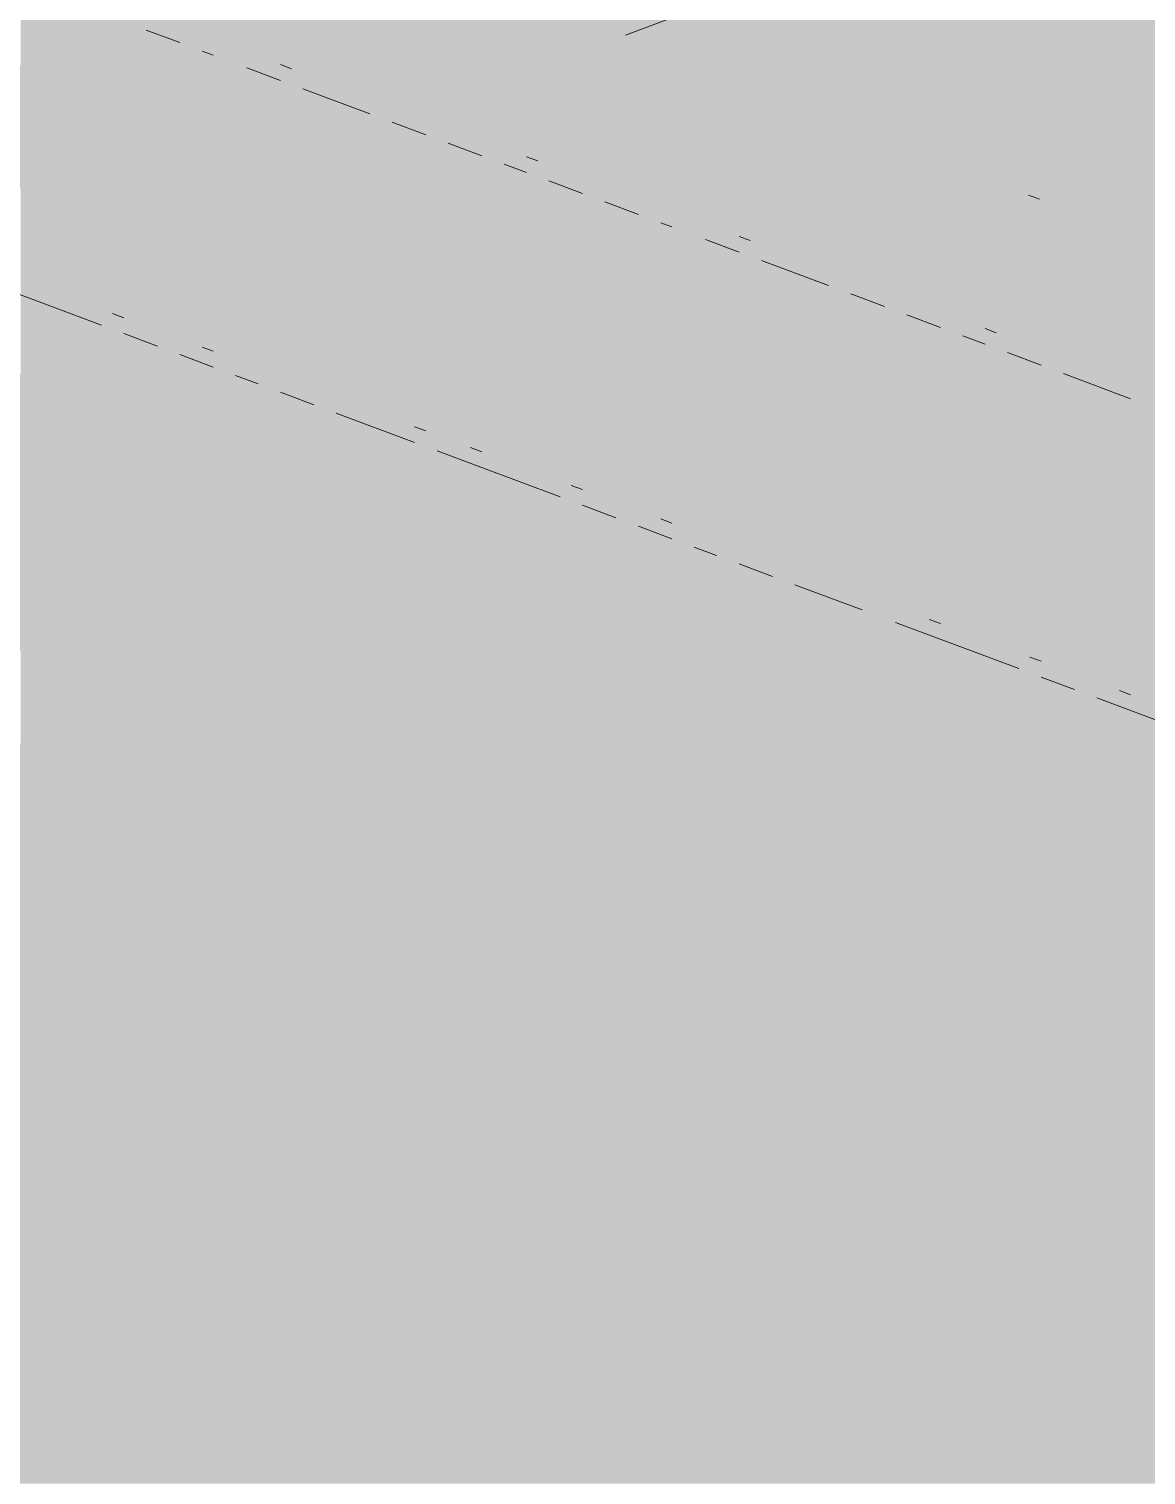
# Paper-space layout '03 3D Building and Roof' of a CAD drawing. Header units: millimetres. Extents: x 5 to 415, y 5 to 292.
# Drawn here: x 46.36 to 52.57, y 63.88 to 71.92 of the extents above; entities that cross this region are included whole.
import ezdxf

# ---------------------------------------------------------------- set-up
doc = ezdxf.new("R2010")
doc.units = ezdxf.units.MM
doc.layers.add('EXISTING', color=7, linetype='Continuous')
doc.layers.add('IMAGES', color=7, linetype='Continuous')

# ---------------------------------------------------------------- blocks, each defined once
blk = doc.blocks.new('SHEET_03')
at = {"layer": 'EXISTING', "color": 250, "lineweight": 9}
for p, q in [((49.675, 71.8823), (55.9061, 74.2165)), ((47.1972, 71.8403), (47.0107, 71.9102)), ((47.3837, 71.7704), (47.3216, 71.7937)), ((47.7568, 71.6307), (47.5703, 71.7006)), ((47.7568, 71.7181), (47.819, 71.6948)), ((48.2542, 71.4444), (47.8812, 71.5841)), ((48.5651, 71.3279), (48.3786, 71.3978)), ((48.876, 71.2114), (48.6895, 71.2813)), ((49.1247, 71.1183), (49.0004, 71.1648)), ((49.1247, 71.2057), (49.1869, 71.1824)), ((49.4356, 71.0018), (49.2491, 71.0717)), ((49.7465, 70.8853), (49.56, 70.9552)), ((51.9767, 70.9697), (51.9145, 70.993)), ((49.933, 70.8155), (49.8709, 70.8388)), ((50.3061, 70.7631), (50.3683, 70.7398)), ((50.3061, 70.6757), (50.1196, 70.7456)), ((50.8035, 70.4894), (50.4305, 70.6291)), ((46.762, 70.2698), (46.078, 70.526)), ((51.1144, 70.3729), (50.9279, 70.4428)), ((46.8242, 70.3339), (46.8863, 70.3106)), ((51.4253, 70.2565), (51.2388, 70.3263)), ((47.0729, 70.1534), (46.8863, 70.2232)), ((51.674, 70.1633), (51.5497, 70.2099)), ((51.674, 70.2507), (51.7362, 70.2274)), ((47.3216, 70.1476), (47.3837, 70.1243)), ((51.9849, 70.0468), (51.7984, 70.1167)), ((47.3837, 70.0369), (47.1972, 70.1068)), ((47.6325, 69.9437), (47.5081, 69.9903)), ((52.4823, 69.8605), (52.1093, 70.0002)), ((47.9433, 69.8273), (47.7568, 69.8971)), ((48.5029, 69.6176), (48.0677, 69.7807)), ((48.5029, 69.705), (48.5651, 69.6817)), ((49.3113, 69.3148), (48.6273, 69.571)), ((48.8138, 69.5886), (48.876, 69.5653)), ((49.3734, 69.3789), (49.4356, 69.3557)), ((49.6221, 69.1984), (49.4356, 69.2683)), ((49.933, 69.0819), (49.7465, 69.1518)), ((49.8709, 69.1926), (49.933, 69.1693)), ((50.1817, 68.9887), (50.0574, 69.0353)), ((50.4926, 68.8723), (50.3061, 68.9422)), ((50.9901, 68.6859), (50.617, 68.8257)), ((51.8605, 68.3599), (51.1766, 68.6161)), ((51.3631, 68.6336), (51.4253, 68.6103)), ((51.9227, 68.424), (51.9849, 68.4007)), ((52.1714, 68.2434), (51.9849, 68.3133)), ((52.731, 68.0338), (52.2958, 68.1968)), ((52.4201, 68.2376), (52.4823, 68.2143))]:
    blk.add_line(p, q, dxfattribs=at)
at = {"layer": 'IMAGES', "color": 7}
for points in [[(46.3139, 71.8857), (46.4852, 71.8857), (46.3139, 72.0571), (46.4852, 72.0571)], [(46.4852, 71.8857), (46.6566, 71.8857), (46.4852, 72.0571), (46.6566, 72.0571)], [(46.6566, 71.8857), (46.8279, 71.8857), (46.6566, 72.0571), (46.8279, 72.0571)], [(46.8279, 71.8857), (46.9993, 71.8857), (46.8279, 72.0571), (46.9993, 72.0571)], [(46.9993, 71.8857), (47.342, 71.8857), (46.9993, 72.0571), (47.342, 72.0571)], [(47.342, 71.8857), (47.5134, 71.8857), (47.342, 72.0571), (47.5134, 72.0571)], [(47.5134, 71.8857), (47.6848, 71.8857), (47.5134, 72.0571), (47.6848, 72.0571)], [(47.6848, 71.8857), (47.8561, 71.8857), (47.6848, 72.0571), (47.8561, 72.0571)], [(47.8561, 71.8857), (48.5416, 71.8857), (47.8561, 72.0571), (48.5416, 72.0571)], [(48.5416, 71.8857), (48.7129, 71.8857), (48.5416, 72.0571), (48.7129, 72.0571)], [(48.7129, 71.8857), (49.3984, 71.8857), (48.7129, 72.0571), (49.3984, 72.0571)], [(49.3984, 71.8857), (49.7411, 71.8857), (49.3984, 72.0571), (49.7411, 72.0571)], [(49.7411, 71.8857), (49.9125, 71.8857), (49.7411, 72.0571), (49.9125, 72.0571)], [(49.9125, 71.8857), (50.2552, 71.8857), (49.9125, 72.0571), (50.2552, 72.0571)], [(50.2552, 71.8857), (50.5979, 71.8857), (50.2552, 72.0571), (50.5979, 72.0571)], [(50.5979, 71.8857), (50.7693, 71.8857), (50.5979, 72.0571), (50.7693, 72.0571)], [(50.7693, 71.8857), (50.9407, 71.8857), (50.7693, 72.0571), (50.9407, 72.0571)], [(50.9407, 71.8857), (55.7388, 71.8857), (50.9407, 72.0571), (55.7388, 72.0571)], [(46.3139, 71.7143), (46.4852, 71.7143), (46.3139, 71.8857), (46.4852, 71.8857)], [(46.4852, 71.7143), (46.6566, 71.7143), (46.4852, 71.8857), (46.6566, 71.8857)], [(46.6566, 71.7143), (46.8279, 71.7143), (46.6566, 71.8857), (46.8279, 71.8857)], [(46.8279, 71.7143), (46.9993, 71.7143), (46.8279, 71.8857), (46.9993, 71.8857)], [(46.9993, 71.7143), (47.1707, 71.7143), (46.9993, 71.8857), (47.1707, 71.8857)], [(47.1707, 71.7143), (47.342, 71.7143), (47.1707, 71.8857), (47.342, 71.8857)], [(47.342, 71.7143), (47.5134, 71.7143), (47.342, 71.8857), (47.5134, 71.8857)], [(47.5134, 71.7143), (47.6848, 71.7143), (47.5134, 71.8857), (47.6848, 71.8857)], [(47.6848, 71.7143), (47.8561, 71.7143), (47.6848, 71.8857), (47.8561, 71.8857)], [(47.8561, 71.7143), (48.0275, 71.7143), (47.8561, 71.8857), (48.0275, 71.8857)], [(48.0275, 71.7143), (49.3984, 71.7143), (48.0275, 71.8857), (49.3984, 71.8857)], [(49.3984, 71.7143), (49.5698, 71.7143), (49.3984, 71.8857), (49.5698, 71.8857)], [(49.5698, 71.7143), (49.7411, 71.7143), (49.5698, 71.8857), (49.7411, 71.8857)], [(49.7411, 71.7143), (49.9125, 71.7143), (49.7411, 71.8857), (49.9125, 71.8857)], [(49.9125, 71.7143), (50.0838, 71.7143), (49.9125, 71.8857), (50.0838, 71.8857)], [(50.0838, 71.7143), (50.2552, 71.7143), (50.0838, 71.8857), (50.2552, 71.8857)], [(50.2552, 71.7143), (50.4266, 71.7143), (50.2552, 71.8857), (50.4266, 71.8857)], [(50.4266, 71.7143), (50.5979, 71.7143), (50.4266, 71.8857), (50.5979, 71.8857)], [(50.5979, 71.7143), (55.2247, 71.7143), (50.5979, 71.8857), (55.2247, 71.8857)], [(44.6002, 71.5429), (46.6566, 71.5429), (44.6002, 71.7143), (46.6566, 71.7143)], [(46.6566, 71.5429), (46.9993, 71.5429), (46.6566, 71.7143), (46.9993, 71.7143)], [(46.9993, 71.5429), (47.1707, 71.5429), (46.9993, 71.7143), (47.1707, 71.7143)], [(47.1707, 71.5429), (47.342, 71.5429), (47.1707, 71.7143), (47.342, 71.7143)], [(47.342, 71.5429), (47.5134, 71.5429), (47.342, 71.7143), (47.5134, 71.7143)], [(47.5134, 71.5429), (47.6848, 71.5429), (47.5134, 71.7143), (47.6848, 71.7143)], [(47.6848, 71.5429), (47.8561, 71.5429), (47.6848, 71.7143), (47.8561, 71.7143)], [(47.8561, 71.5429), (48.0275, 71.5429), (47.8561, 71.7143), (48.0275, 71.7143)], [(48.0275, 71.5429), (48.1988, 71.5429), (48.0275, 71.7143), (48.1988, 71.7143)], [(48.1988, 71.5429), (48.5416, 71.5429), (48.1988, 71.7143), (48.5416, 71.7143)], [(48.5416, 71.5429), (49.3984, 71.5429), (48.5416, 71.7143), (49.3984, 71.7143)], [(49.3984, 71.5429), (49.7411, 71.5429), (49.3984, 71.7143), (49.7411, 71.7143)], [(49.7411, 71.5429), (49.9125, 71.5429), (49.7411, 71.7143), (49.9125, 71.7143)], [(49.9125, 71.5429), (50.0838, 71.5429), (49.9125, 71.7143), (50.0838, 71.7143)], [(50.0838, 71.5429), (50.2552, 71.5429), (50.0838, 71.7143), (50.2552, 71.7143)], [(50.2552, 71.5429), (50.4266, 71.5429), (50.2552, 71.7143), (50.4266, 71.7143)], [(50.4266, 71.5429), (50.5979, 71.5429), (50.4266, 71.7143), (50.5979, 71.7143)], [(50.5979, 71.5429), (50.9407, 71.5429), (50.5979, 71.7143), (50.9407, 71.7143)], [(50.9407, 71.5429), (54.882, 71.5429), (50.9407, 71.7143), (54.882, 71.7143)], [(45.7998, 71.3714), (47.1707, 71.3714), (45.7998, 71.5429), (47.1707, 71.5429)], [(47.1707, 71.3714), (47.342, 71.3714), (47.1707, 71.5429), (47.342, 71.5429)], [(47.342, 71.3714), (47.5134, 71.3714), (47.342, 71.5429), (47.5134, 71.5429)], [(47.5134, 71.3714), (47.6848, 71.3714), (47.5134, 71.5429), (47.6848, 71.5429)], [(47.6848, 71.3714), (47.8561, 71.3714), (47.6848, 71.5429), (47.8561, 71.5429)], [(47.8561, 71.3714), (48.5416, 71.3714), (47.8561, 71.5429), (48.5416, 71.5429)], [(48.5416, 71.3714), (48.7129, 71.3714), (48.5416, 71.5429), (48.7129, 71.5429)], [(48.7129, 71.3714), (48.8843, 71.3714), (48.7129, 71.5429), (48.8843, 71.5429)], [(48.8843, 71.3714), (49.3984, 71.3714), (48.8843, 71.5429), (49.3984, 71.5429)], [(49.3984, 71.3714), (49.9125, 71.3714), (49.3984, 71.5429), (49.9125, 71.5429)], [(49.9125, 71.3714), (50.0838, 71.3714), (49.9125, 71.5429), (50.0838, 71.5429)], [(50.0838, 71.3714), (50.2552, 71.3714), (50.0838, 71.5429), (50.2552, 71.5429)], [(50.2552, 71.3714), (50.4266, 71.3714), (50.2552, 71.5429), (50.4266, 71.5429)], [(50.4266, 71.3714), (50.5979, 71.3714), (50.4266, 71.5429), (50.5979, 71.5429)], [(50.5979, 71.3714), (50.7693, 71.3714), (50.5979, 71.5429), (50.7693, 71.5429)], [(50.7693, 71.3714), (50.9407, 71.3714), (50.7693, 71.5429), (50.9407, 71.5429)], [(50.9407, 71.3714), (51.2834, 71.3714), (50.9407, 71.5429), (51.2834, 71.5429)], [(51.2834, 71.3714), (51.4547, 71.3714), (51.2834, 71.5429), (51.4547, 71.5429)], [(51.4547, 71.3714), (54.3679, 71.3714), (51.4547, 71.5429), (54.3679, 71.5429)], [(45.9711, 71.2), (47.8561, 71.2), (45.9711, 71.3714), (47.8561, 71.3714)], [(47.8561, 71.2), (48.0275, 71.2), (47.8561, 71.3714), (48.0275, 71.3714)], [(48.0275, 71.2), (48.1988, 71.2), (48.0275, 71.3714), (48.1988, 71.3714)], [(48.1988, 71.2), (48.3702, 71.2), (48.1988, 71.3714), (48.3702, 71.3714)], [(48.3702, 71.2), (48.5416, 71.2), (48.3702, 71.3714), (48.5416, 71.3714)], [(48.5416, 71.2), (48.7129, 71.2), (48.5416, 71.3714), (48.7129, 71.3714)], [(48.7129, 71.2), (48.8843, 71.2), (48.7129, 71.3714), (48.8843, 71.3714)], [(48.8843, 71.2), (49.0557, 71.2), (48.8843, 71.3714), (49.0557, 71.3714)], [(49.0557, 71.2), (49.227, 71.2), (49.0557, 71.3714), (49.227, 71.3714)], [(49.227, 71.2), (49.3984, 71.2), (49.227, 71.3714), (49.3984, 71.3714)], [(49.3984, 71.2), (49.5698, 71.2), (49.3984, 71.3714), (49.5698, 71.3714)], [(49.5698, 71.2), (50.4266, 71.2), (49.5698, 71.3714), (50.4266, 71.3714)], [(50.4266, 71.2), (50.5979, 71.2), (50.4266, 71.3714), (50.5979, 71.3714)], [(50.5979, 71.2), (50.7693, 71.2), (50.5979, 71.3714), (50.7693, 71.3714)], [(50.7693, 71.2), (50.9407, 71.2), (50.7693, 71.3714), (50.9407, 71.3714)], [(50.9407, 71.2), (51.112, 71.2), (50.9407, 71.3714), (51.112, 71.3714)], [(51.112, 71.2), (51.4547, 71.2), (51.112, 71.3714), (51.4547, 71.3714)], [(51.4547, 71.2), (51.7975, 71.2), (51.4547, 71.3714), (51.7975, 71.3714)], [(51.7975, 71.2), (54.0252, 71.2), (51.7975, 71.3714), (54.0252, 71.3714)], [(45.9711, 71.0286), (48.0275, 71.0286), (45.9711, 71.2), (48.0275, 71.2)], [(48.0275, 71.0286), (48.1988, 71.0286), (48.0275, 71.2), (48.1988, 71.2)], [(48.1988, 71.0286), (48.5416, 71.0286), (48.1988, 71.2), (48.5416, 71.2)], [(48.5416, 71.0286), (48.7129, 71.0286), (48.5416, 71.2), (48.7129, 71.2)], [(48.7129, 71.0286), (48.8843, 71.0286), (48.7129, 71.2), (48.8843, 71.2)], [(48.8843, 71.0286), (49.0557, 71.0286), (48.8843, 71.2), (49.0557, 71.2)], [(49.0557, 71.0286), (49.227, 71.0286), (49.0557, 71.2), (49.227, 71.2)], [(49.227, 71.0286), (49.3984, 71.0286), (49.227, 71.2), (49.3984, 71.2)], [(49.3984, 71.0286), (49.5698, 71.0286), (49.3984, 71.2), (49.5698, 71.2)], [(49.5698, 71.0286), (49.7411, 71.0286), (49.5698, 71.2), (49.7411, 71.2)], [(49.7411, 71.0286), (50.9407, 71.0286), (49.7411, 71.2), (50.9407, 71.2)], [(50.9407, 71.0286), (51.112, 71.0286), (50.9407, 71.2), (51.112, 71.2)], [(51.112, 71.0286), (51.2834, 71.0286), (51.112, 71.2), (51.2834, 71.2)], [(51.2834, 71.0286), (51.4547, 71.0286), (51.2834, 71.2), (51.4547, 71.2)], [(51.4547, 71.0286), (51.6261, 71.0286), (51.4547, 71.2), (51.6261, 71.2)], [(51.6261, 71.0286), (51.7975, 71.0286), (51.6261, 71.2), (51.7975, 71.2)], [(51.7975, 71.0286), (51.9688, 71.0286), (51.7975, 71.2), (51.9688, 71.2)], [(51.9688, 71.0286), (52.3116, 71.0286), (51.9688, 71.2), (52.3116, 71.2)], [(52.3116, 71.0286), (53.5111, 71.0286), (52.3116, 71.2), (53.5111, 71.2)], [(46.3139, 70.8571), (46.4852, 70.8571), (46.3139, 71.0286), (46.4852, 71.0286)], [(46.4852, 70.8571), (48.5416, 70.8571), (46.4852, 71.0286), (48.5416, 71.0286)], [(48.5416, 70.8571), (48.7129, 70.8571), (48.5416, 71.0286), (48.7129, 71.0286)], [(48.7129, 70.8571), (48.8843, 70.8571), (48.7129, 71.0286), (48.8843, 71.0286)], [(48.8843, 70.8571), (49.0557, 70.8571), (48.8843, 71.0286), (49.0557, 71.0286)], [(49.0557, 70.8571), (49.227, 70.8571), (49.0557, 71.0286), (49.227, 71.0286)], [(49.227, 70.8571), (49.3984, 70.8571), (49.227, 71.0286), (49.3984, 71.0286)], [(49.3984, 70.8571), (49.5698, 70.8571), (49.3984, 71.0286), (49.5698, 71.0286)], [(49.5698, 70.8571), (49.9125, 70.8571), (49.5698, 71.0286), (49.9125, 71.0286)], [(49.9125, 70.8571), (50.0838, 70.8571), (49.9125, 71.0286), (50.0838, 71.0286)], [(50.0838, 70.8571), (50.2552, 70.8571), (50.0838, 71.0286), (50.2552, 71.0286)], [(50.2552, 70.8571), (50.4266, 70.8571), (50.2552, 71.0286), (50.4266, 71.0286)], [(50.4266, 70.8571), (50.5979, 70.8571), (50.4266, 71.0286), (50.5979, 71.0286)], [(50.5979, 70.8571), (51.4547, 70.8571), (50.5979, 71.0286), (51.4547, 71.0286)], [(51.4547, 70.8571), (51.6261, 70.8571), (51.4547, 71.0286), (51.6261, 71.0286)], [(51.6261, 70.8571), (51.7975, 70.8571), (51.6261, 71.0286), (51.7975, 71.0286)], [(51.7975, 70.8571), (51.9688, 70.8571), (51.7975, 71.0286), (51.9688, 71.0286)], [(51.9688, 70.8571), (52.1402, 70.8571), (51.9688, 71.0286), (52.1402, 71.0286)], [(52.1402, 70.8571), (52.3116, 70.8571), (52.1402, 71.0286), (52.3116, 71.0286)], [(52.3116, 70.8571), (52.6543, 70.8571), (52.3116, 71.0286), (52.6543, 71.0286)], [(46.3139, 70.6857), (46.6566, 70.6857), (46.3139, 70.8571), (46.6566, 70.8571)], [(46.6566, 70.6857), (46.8279, 70.6857), (46.6566, 70.8571), (46.8279, 70.8571)], [(46.8279, 70.6857), (46.9993, 70.6857), (46.8279, 70.8571), (46.9993, 70.8571)], [(46.9993, 70.6857), (48.8843, 70.6857), (46.9993, 70.8571), (48.8843, 70.8571)], [(48.8843, 70.6857), (49.227, 70.6857), (48.8843, 70.8571), (49.227, 70.8571)], [(49.227, 70.6857), (49.3984, 70.6857), (49.227, 70.8571), (49.3984, 70.8571)], [(49.3984, 70.6857), (49.5698, 70.6857), (49.3984, 70.8571), (49.5698, 70.8571)], [(49.5698, 70.6857), (49.7411, 70.6857), (49.5698, 70.8571), (49.7411, 70.8571)], [(49.7411, 70.6857), (50.4266, 70.6857), (49.7411, 70.8571), (50.4266, 70.8571)], [(50.4266, 70.6857), (50.5979, 70.6857), (50.4266, 70.8571), (50.5979, 70.8571)], [(50.5979, 70.6857), (50.9407, 70.6857), (50.5979, 70.8571), (50.9407, 70.8571)], [(50.9407, 70.6857), (51.7975, 70.6857), (50.9407, 70.8571), (51.7975, 70.8571)], [(51.7975, 70.6857), (51.9688, 70.6857), (51.7975, 70.8571), (51.9688, 70.8571)], [(51.9688, 70.6857), (52.1402, 70.6857), (51.9688, 70.8571), (52.1402, 70.8571)], [(52.1402, 70.6857), (52.3116, 70.6857), (52.1402, 70.8571), (52.3116, 70.8571)], [(52.3116, 70.6857), (52.4829, 70.6857), (52.3116, 70.8571), (52.4829, 70.8571)], [(52.4829, 70.6857), (52.6543, 70.6857), (52.4829, 70.8571), (52.6543, 70.8571)], [(46.3139, 70.5143), (46.4852, 70.5143), (46.3139, 70.6857), (46.4852, 70.6857)], [(46.4852, 70.5143), (46.6566, 70.5143), (46.4852, 70.6857), (46.6566, 70.6857)], [(46.6566, 70.5143), (47.342, 70.5143), (46.6566, 70.6857), (47.342, 70.6857)], [(47.342, 70.5143), (49.3984, 70.5143), (47.342, 70.6857), (49.3984, 70.6857)], [(49.3984, 70.5143), (49.5698, 70.5143), (49.3984, 70.6857), (49.5698, 70.6857)], [(49.5698, 70.5143), (49.7411, 70.5143), (49.5698, 70.6857), (49.7411, 70.6857)], [(49.7411, 70.5143), (49.9125, 70.5143), (49.7411, 70.6857), (49.9125, 70.6857)], [(49.9125, 70.5143), (50.0838, 70.5143), (49.9125, 70.6857), (50.0838, 70.6857)], [(50.0838, 70.5143), (50.2552, 70.5143), (50.0838, 70.6857), (50.2552, 70.6857)], [(50.2552, 70.5143), (50.4266, 70.5143), (50.2552, 70.6857), (50.4266, 70.6857)], [(50.4266, 70.5143), (50.5979, 70.5143), (50.4266, 70.6857), (50.5979, 70.6857)], [(50.5979, 70.5143), (50.9407, 70.5143), (50.5979, 70.6857), (50.9407, 70.6857)], [(50.9407, 70.5143), (51.112, 70.5143), (50.9407, 70.6857), (51.112, 70.6857)], [(51.112, 70.5143), (51.2834, 70.5143), (51.112, 70.6857), (51.2834, 70.6857)], [(51.2834, 70.5143), (51.4547, 70.5143), (51.2834, 70.6857), (51.4547, 70.6857)], [(51.4547, 70.5143), (52.3116, 70.5143), (51.4547, 70.6857), (52.3116, 70.6857)], [(52.3116, 70.5143), (52.4829, 70.5143), (52.3116, 70.6857), (52.4829, 70.6857)], [(52.4829, 70.5143), (52.6543, 70.5143), (52.4829, 70.6857), (52.6543, 70.6857)], [(46.3139, 70.3429), (46.4852, 70.3429), (46.3139, 70.5143), (46.4852, 70.5143)], [(46.4852, 70.3429), (46.6566, 70.3429), (46.4852, 70.5143), (46.6566, 70.5143)], [(46.6566, 70.3429), (46.9993, 70.3429), (46.6566, 70.5143), (46.9993, 70.5143)], [(46.9993, 70.3429), (47.1707, 70.3429), (46.9993, 70.5143), (47.1707, 70.5143)], [(47.1707, 70.1714), (47.342, 70.1714), (47.1707, 70.5143), (47.342, 70.5143)], [(47.342, 70.3429), (47.6848, 70.3429), (47.342, 70.5143), (47.6848, 70.5143)], [(47.6848, 70.3429), (48.0275, 70.3429), (47.6848, 70.5143), (48.0275, 70.5143)], [(48.0275, 70.3429), (48.3702, 70.3429), (48.0275, 70.5143), (48.3702, 70.5143)], [(48.3702, 70.3429), (50.0838, 70.3429), (48.3702, 70.5143), (50.0838, 70.5143)], [(50.0838, 70.3429), (50.4266, 70.3429), (50.0838, 70.5143), (50.4266, 70.5143)], [(50.4266, 70.3429), (50.5979, 70.3429), (50.4266, 70.5143), (50.5979, 70.5143)], [(50.5979, 70.3429), (50.7693, 70.3429), (50.5979, 70.5143), (50.7693, 70.5143)], [(50.7693, 70.3429), (50.9407, 70.3429), (50.7693, 70.5143), (50.9407, 70.5143)], [(50.9407, 70.3429), (51.112, 70.3429), (50.9407, 70.5143), (51.112, 70.5143)], [(51.112, 70.3429), (51.2834, 70.3429), (51.112, 70.5143), (51.2834, 70.5143)], [(51.2834, 70.3429), (51.4547, 70.3429), (51.2834, 70.5143), (51.4547, 70.5143)], [(51.4547, 70.3429), (51.7975, 70.3429), (51.4547, 70.5143), (51.7975, 70.5143)], [(51.7975, 70.3429), (51.9688, 70.3429), (51.7975, 70.5143), (51.9688, 70.5143)], [(51.9688, 70.3429), (52.6543, 70.3429), (51.9688, 70.5143), (52.6543, 70.5143)], [(46.3139, 70), (46.4852, 70), (46.3139, 70.3429), (46.4852, 70.3429)], [(46.4852, 70.1714), (46.6566, 70.1714), (46.4852, 70.3429), (46.6566, 70.3429)], [(46.6566, 70.1714), (46.9993, 70.1714), (46.6566, 70.3429), (46.9993, 70.3429)], [(46.9993, 70.1714), (47.1707, 70.1714), (46.9993, 70.3429), (47.1707, 70.3429)], [(47.342, 70.1714), (47.5134, 70.1714), (47.342, 70.3429), (47.5134, 70.3429)], [(47.5134, 70.1714), (47.6848, 70.1714), (47.5134, 70.3429), (47.6848, 70.3429)], [(47.6848, 70), (47.8561, 70), (47.6848, 70.3429), (47.8561, 70.3429)], [(47.8561, 70.1714), (48.0275, 70.1714), (47.8561, 70.3429), (48.0275, 70.3429)], [(48.0275, 70.1714), (48.1988, 70.1714), (48.0275, 70.3429), (48.1988, 70.3429)], [(48.1988, 70.1714), (48.3702, 70.1714), (48.1988, 70.3429), (48.3702, 70.3429)], [(48.3702, 70.1714), (48.5416, 70.1714), (48.3702, 70.3429), (48.5416, 70.3429)], [(48.5416, 70.1714), (50.4266, 70.1714), (48.5416, 70.3429), (50.4266, 70.3429)], [(50.4266, 70.1714), (50.7693, 70.1714), (50.4266, 70.3429), (50.7693, 70.3429)], [(50.7693, 70.1714), (50.9407, 70.1714), (50.7693, 70.3429), (50.9407, 70.3429)], [(50.9407, 70.1714), (51.112, 70.1714), (50.9407, 70.3429), (51.112, 70.3429)], [(51.112, 70.1714), (51.2834, 70.1714), (51.112, 70.3429), (51.2834, 70.3429)], [(51.2834, 70.1714), (51.4547, 70.1714), (51.2834, 70.3429), (51.4547, 70.3429)], [(51.4547, 70.1714), (51.7975, 70.1714), (51.4547, 70.3429), (51.7975, 70.3429)], [(51.7975, 70.1714), (51.9688, 70.1714), (51.7975, 70.3429), (51.9688, 70.3429)], [(51.9688, 70.1714), (52.1402, 70.1714), (51.9688, 70.3429), (52.1402, 70.3429)], [(52.1402, 70.1714), (52.4829, 70.1714), (52.1402, 70.3429), (52.4829, 70.3429)], [(52.4829, 70.1714), (53.3397, 70.1714), (52.4829, 70.3429), (53.3397, 70.3429)], [(46.4852, 70), (46.6566, 70), (46.4852, 70.1714), (46.6566, 70.1714)], [(46.6566, 70), (46.8279, 70), (46.6566, 70.1714), (46.8279, 70.1714)], [(46.8279, 70), (47.1707, 70), (46.8279, 70.1714), (47.1707, 70.1714)], [(47.1707, 70), (47.5134, 70), (47.1707, 70.1714), (47.5134, 70.1714)], [(47.5134, 70), (47.6848, 70), (47.5134, 70.1714), (47.6848, 70.1714)], [(47.8561, 70), (48.0275, 70), (47.8561, 70.1714), (48.0275, 70.1714)], [(48.0275, 70), (48.3702, 70), (48.0275, 70.1714), (48.3702, 70.1714)], [(48.3702, 70), (48.7129, 70), (48.3702, 70.1714), (48.7129, 70.1714)], [(48.7129, 70), (48.8843, 70), (48.7129, 70.1714), (48.8843, 70.1714)], [(48.8843, 70), (50.9407, 70), (48.8843, 70.1714), (50.9407, 70.1714)], [(50.9407, 70), (51.112, 70), (50.9407, 70.1714), (51.112, 70.1714)], [(51.112, 70), (51.2834, 70), (51.112, 70.1714), (51.2834, 70.1714)], [(51.2834, 70), (51.4547, 70), (51.2834, 70.1714), (51.4547, 70.1714)], [(51.4547, 70), (51.7975, 70), (51.4547, 70.1714), (51.7975, 70.1714)], [(51.7975, 70), (52.1402, 70), (51.7975, 70.1714), (52.1402, 70.1714)], [(52.1402, 70), (52.3116, 70), (52.1402, 70.1714), (52.3116, 70.1714)], [(52.3116, 70), (52.4829, 70), (52.3116, 70.1714), (52.4829, 70.1714)], [(52.4829, 70), (52.6543, 70), (52.4829, 70.1714), (52.6543, 70.1714)], [(37.7457, 69.8286), (46.8279, 69.8286), (37.7457, 70), (46.8279, 70)], [(46.8279, 69.8286), (46.9993, 69.8286), (46.8279, 70), (46.9993, 70)], [(46.9993, 69.8286), (47.1707, 69.8286), (46.9993, 70), (47.1707, 70)], [(47.1707, 69.8286), (47.342, 69.8286), (47.1707, 70), (47.342, 70)], [(47.342, 69.8286), (47.6848, 69.8286), (47.342, 70), (47.6848, 70)], [(47.6848, 69.8286), (47.8561, 69.8286), (47.6848, 70), (47.8561, 70)], [(47.8561, 69.8286), (48.0275, 69.8286), (47.8561, 70), (48.0275, 70)], [(48.0275, 69.8286), (48.1988, 69.8286), (48.0275, 70), (48.1988, 70)], [(48.1988, 69.8286), (48.3702, 69.8286), (48.1988, 70), (48.3702, 70)], [(48.3702, 69.8286), (48.5416, 69.8286), (48.3702, 70), (48.5416, 70)], [(48.5416, 69.8286), (48.8843, 69.8286), (48.5416, 70), (48.8843, 70)], [(48.8843, 69.8286), (49.0557, 69.8286), (48.8843, 70), (49.0557, 70)], [(49.0557, 69.8286), (49.227, 69.8286), (49.0557, 70), (49.227, 70)], [(49.227, 69.8286), (51.112, 69.8286), (49.227, 70), (51.112, 70)], [(51.112, 69.8286), (51.2834, 69.8286), (51.112, 70), (51.2834, 70)], [(51.2834, 69.8286), (51.4547, 69.8286), (51.2834, 70), (51.4547, 70)], [(51.4547, 69.8286), (51.7975, 69.8286), (51.4547, 70), (51.7975, 70)], [(51.7975, 69.8286), (51.9688, 69.8286), (51.7975, 70), (51.9688, 70)], [(51.9688, 69.8286), (52.1402, 69.8286), (51.9688, 70), (52.1402, 70)], [(52.1402, 69.8286), (52.3116, 69.8286), (52.1402, 70), (52.3116, 70)], [(52.3116, 69.8286), (52.4829, 69.8286), (52.3116, 70), (52.4829, 70)], [(52.4829, 69.8286), (52.6543, 69.8286), (52.4829, 70), (52.6543, 70)], [(37.7457, 69.4857), (47.6848, 69.4857), (37.7457, 69.8286), (47.6848, 69.8286)], [(47.6848, 69.6571), (48.0275, 69.6571), (47.6848, 69.8286), (48.0275, 69.8286)], [(48.0275, 69.6571), (48.1988, 69.6571), (48.0275, 69.8286), (48.1988, 69.8286)], [(48.1988, 69.6571), (48.5416, 69.6571), (48.1988, 69.8286), (48.5416, 69.8286)], [(48.5416, 69.6571), (48.7129, 69.6571), (48.5416, 69.8286), (48.7129, 69.8286)], [(48.7129, 69.6571), (48.8843, 69.6571), (48.7129, 69.8286), (48.8843, 69.8286)], [(48.8843, 69.6571), (49.0557, 69.6571), (48.8843, 69.8286), (49.0557, 69.8286)], [(49.0557, 69.6571), (49.3984, 69.6571), (49.0557, 69.8286), (49.3984, 69.8286)], [(49.3984, 69.6571), (49.5698, 69.6571), (49.3984, 69.8286), (49.5698, 69.8286)], [(49.5698, 69.6571), (49.7411, 69.6571), (49.5698, 69.8286), (49.7411, 69.8286)], [(49.7411, 69.6571), (51.7975, 69.6571), (49.7411, 69.8286), (51.7975, 69.8286)], [(51.7975, 69.6571), (51.9688, 69.6571), (51.7975, 69.8286), (51.9688, 69.8286)], [(51.9688, 69.6571), (52.1402, 69.6571), (51.9688, 69.8286), (52.1402, 69.8286)], [(52.1402, 69.6571), (52.3116, 69.6571), (52.1402, 69.8286), (52.3116, 69.8286)], [(52.3116, 69.6571), (52.4829, 69.6571), (52.3116, 69.8286), (52.4829, 69.8286)], [(52.4829, 69.6571), (52.6543, 69.6571), (52.4829, 69.8286), (52.6543, 69.8286)], [(47.6848, 69.4857), (47.8561, 69.4857), (47.6848, 69.6571), (47.8561, 69.6571)], [(47.8561, 69.4857), (48.0275, 69.4857), (47.8561, 69.6571), (48.0275, 69.6571)], [(48.0275, 69.4857), (48.1988, 69.4857), (48.0275, 69.6571), (48.1988, 69.6571)], [(48.1988, 69.4857), (48.3702, 69.4857), (48.1988, 69.6571), (48.3702, 69.6571)], [(48.3702, 69.4857), (48.5416, 69.4857), (48.3702, 69.6571), (48.5416, 69.6571)], [(48.5416, 69.4857), (48.7129, 69.4857), (48.5416, 69.6571), (48.7129, 69.6571)], [(48.7129, 69.4857), (48.8843, 69.4857), (48.7129, 69.6571), (48.8843, 69.6571)], [(48.8843, 69.4857), (49.0557, 69.4857), (48.8843, 69.6571), (49.0557, 69.6571)], [(49.0557, 69.4857), (49.227, 69.4857), (49.0557, 69.6571), (49.227, 69.6571)], [(49.227, 69.4857), (49.5698, 69.4857), (49.227, 69.6571), (49.5698, 69.6571)], [(49.5698, 69.4857), (49.7411, 69.4857), (49.5698, 69.6571), (49.7411, 69.6571)], [(49.7411, 69.4857), (50.0838, 69.4857), (49.7411, 69.6571), (50.0838, 69.6571)], [(50.0838, 69.4857), (50.5979, 69.4857), (50.0838, 69.6571), (50.5979, 69.6571)], [(50.5979, 69.4857), (50.7693, 69.4857), (50.5979, 69.6571), (50.7693, 69.6571)], [(50.7693, 69.4857), (52.3116, 69.4857), (50.7693, 69.6571), (52.3116, 69.6571)], [(52.3116, 69.4857), (52.6543, 69.4857), (52.3116, 69.6571), (52.6543, 69.6571)], [(37.7457, 69.1429), (48.3702, 69.1429), (37.7457, 69.4857), (48.3702, 69.4857)], [(48.3702, 69.3143), (48.7129, 69.3143), (48.3702, 69.4857), (48.7129, 69.4857)], [(48.7129, 69.3143), (49.0557, 69.3143), (48.7129, 69.4857), (49.0557, 69.4857)], [(49.0557, 69.3143), (49.227, 69.3143), (49.0557, 69.4857), (49.227, 69.4857)], [(49.227, 69.3143), (49.3984, 69.3143), (49.227, 69.4857), (49.3984, 69.4857)], [(49.3984, 69.3143), (49.5698, 69.3143), (49.3984, 69.4857), (49.5698, 69.4857)], [(49.5698, 69.3143), (49.7411, 69.3143), (49.5698, 69.4857), (49.7411, 69.4857)], [(49.7411, 69.3143), (49.9125, 69.3143), (49.7411, 69.4857), (49.9125, 69.4857)], [(49.9125, 69.3143), (50.0838, 69.3143), (49.9125, 69.4857), (50.0838, 69.4857)], [(50.0838, 69.3143), (50.2552, 69.3143), (50.0838, 69.4857), (50.2552, 69.4857)], [(50.2552, 69.1429), (50.4266, 69.1429), (50.2552, 69.4857), (50.4266, 69.4857)], [(50.4266, 69.1429), (50.5979, 69.1429), (50.4266, 69.4857), (50.5979, 69.4857)], [(50.5979, 69.3143), (50.7693, 69.3143), (50.5979, 69.4857), (50.7693, 69.4857)], [(50.7693, 69.3143), (50.9407, 69.3143), (50.7693, 69.4857), (50.9407, 69.4857)], [(50.9407, 69.3143), (52.6543, 69.3143), (50.9407, 69.4857), (52.6543, 69.4857)], [(48.3702, 69.1429), (48.5416, 69.1429), (48.3702, 69.3143), (48.5416, 69.3143)], [(48.5416, 69.1429), (48.8843, 69.1429), (48.5416, 69.3143), (48.8843, 69.3143)], [(48.8843, 69.1429), (49.0557, 69.1429), (48.8843, 69.3143), (49.0557, 69.3143)], [(49.0557, 69.1429), (49.3984, 69.1429), (49.0557, 69.3143), (49.3984, 69.3143)], [(49.3984, 69.1429), (49.5698, 69.1429), (49.3984, 69.3143), (49.5698, 69.3143)], [(49.5698, 69.1429), (49.7411, 69.1429), (49.5698, 69.3143), (49.7411, 69.3143)], [(49.7411, 69.1429), (49.9125, 69.1429), (49.7411, 69.3143), (49.9125, 69.3143)], [(49.9125, 69.1429), (50.0838, 69.1429), (49.9125, 69.3143), (50.0838, 69.3143)], [(50.0838, 69.1429), (50.2552, 69.1429), (50.0838, 69.3143), (50.2552, 69.3143)], [(50.5979, 69.1429), (50.7693, 69.1429), (50.5979, 69.3143), (50.7693, 69.3143)], [(50.7693, 69.1429), (50.9407, 69.1429), (50.7693, 69.3143), (50.9407, 69.3143)], [(50.9407, 69.1429), (53.1684, 69.1429), (50.9407, 69.3143), (53.1684, 69.3143)], [(37.7457, 68.9714), (48.0275, 68.9714), (37.7457, 69.1429), (48.0275, 69.1429)], [(48.0275, 68.9714), (48.1988, 68.9714), (48.0275, 69.1429), (48.1988, 69.1429)], [(48.1988, 68.9714), (48.3702, 68.9714), (48.1988, 69.1429), (48.3702, 69.1429)], [(48.3702, 68.9714), (48.5416, 68.9714), (48.3702, 69.1429), (48.5416, 69.1429)], [(48.5416, 68.9714), (48.8843, 68.9714), (48.5416, 69.1429), (48.8843, 69.1429)], [(48.8843, 68.9714), (49.0557, 68.9714), (48.8843, 69.1429), (49.0557, 69.1429)], [(49.0557, 68.9714), (49.3984, 68.9714), (49.0557, 69.1429), (49.3984, 69.1429)], [(49.3984, 68.9714), (49.5698, 68.9714), (49.3984, 69.1429), (49.5698, 69.1429)], [(49.5698, 68.9714), (49.7411, 68.9714), (49.5698, 69.1429), (49.7411, 69.1429)], [(49.7411, 68.9714), (50.2552, 68.9714), (49.7411, 69.1429), (50.2552, 69.1429)], [(50.2552, 68.9714), (50.4266, 68.9714), (50.2552, 69.1429), (50.4266, 69.1429)], [(50.4266, 68.9714), (50.5979, 68.9714), (50.4266, 69.1429), (50.5979, 69.1429)], [(50.5979, 68.9714), (50.7693, 68.9714), (50.5979, 69.1429), (50.7693, 69.1429)], [(50.7693, 68.9714), (51.2834, 68.9714), (50.7693, 69.1429), (51.2834, 69.1429)], [(51.2834, 68.9714), (51.4547, 68.9714), (51.2834, 69.1429), (51.4547, 69.1429)], [(51.4547, 68.9714), (53.6825, 68.9714), (51.4547, 69.1429), (53.6825, 69.1429)], [(37.7457, 68.8), (47.5134, 68.8), (37.7457, 68.9714), (47.5134, 68.9714)], [(47.5134, 68.8), (47.6848, 68.8), (47.5134, 68.9714), (47.6848, 68.9714)], [(47.6848, 68.8), (47.8561, 68.8), (47.6848, 68.9714), (47.8561, 68.9714)], [(47.8561, 68.8), (48.0275, 68.8), (47.8561, 68.9714), (48.0275, 68.9714)], [(48.0275, 68.8), (48.1988, 68.8), (48.0275, 68.9714), (48.1988, 68.9714)], [(48.1988, 68.8), (48.3702, 68.8), (48.1988, 68.9714), (48.3702, 68.9714)], [(48.3702, 68.8), (48.5416, 68.8), (48.3702, 68.9714), (48.5416, 68.9714)], [(48.5416, 68.8), (48.8843, 68.8), (48.5416, 68.9714), (48.8843, 68.9714)], [(48.8843, 68.8), (49.0557, 68.8), (48.8843, 68.9714), (49.0557, 68.9714)], [(49.0557, 68.8), (49.3984, 68.8), (49.0557, 68.9714), (49.3984, 68.9714)], [(49.3984, 68.8), (49.9125, 68.8), (49.3984, 68.9714), (49.9125, 68.9714)], [(49.9125, 68.8), (50.0838, 68.8), (49.9125, 68.9714), (50.0838, 68.9714)], [(50.0838, 68.8), (50.2552, 68.8), (50.0838, 68.9714), (50.2552, 68.9714)], [(50.2552, 68.8), (50.5979, 68.8), (50.2552, 68.9714), (50.5979, 68.9714)], [(50.5979, 68.8), (50.7693, 68.8), (50.5979, 68.9714), (50.7693, 68.9714)], [(50.7693, 68.8), (50.9407, 68.8), (50.7693, 68.9714), (50.9407, 68.9714)], [(50.9407, 68.8), (51.112, 68.8), (50.9407, 68.9714), (51.112, 68.9714)], [(51.112, 68.8), (51.2834, 68.8), (51.112, 68.9714), (51.2834, 68.9714)], [(51.2834, 68.8), (51.6261, 68.8), (51.2834, 68.9714), (51.6261, 68.9714)], [(51.6261, 68.6286), (51.7975, 68.6286), (51.6261, 68.9714), (51.7975, 68.9714)], [(51.7975, 68.8), (51.9688, 68.8), (51.7975, 68.9714), (51.9688, 68.9714)], [(51.9688, 68.8), (54.0252, 68.8), (51.9688, 68.9714), (54.0252, 68.9714)], [(37.7457, 68.6286), (46.9993, 68.6286), (37.7457, 68.8), (46.9993, 68.8)], [(46.9993, 68.6286), (47.342, 68.6286), (46.9993, 68.8), (47.342, 68.8)], [(47.342, 68.6286), (47.5134, 68.6286), (47.342, 68.8), (47.5134, 68.8)], [(47.5134, 68.6286), (47.8561, 68.6286), (47.5134, 68.8), (47.8561, 68.8)], [(47.8561, 68.6286), (48.0275, 68.6286), (47.8561, 68.8), (48.0275, 68.8)], [(48.0275, 68.6286), (48.1988, 68.6286), (48.0275, 68.8), (48.1988, 68.8)], [(48.1988, 68.6286), (48.5416, 68.6286), (48.1988, 68.8), (48.5416, 68.8)], [(48.5416, 68.6286), (49.9125, 68.6286), (48.5416, 68.8), (49.9125, 68.8)], [(49.9125, 68.6286), (50.0838, 68.6286), (49.9125, 68.8), (50.0838, 68.8)], [(50.0838, 68.6286), (50.2552, 68.6286), (50.0838, 68.8), (50.2552, 68.8)], [(50.2552, 68.6286), (50.4266, 68.6286), (50.2552, 68.8), (50.4266, 68.8)], [(50.4266, 68.6286), (50.5979, 68.6286), (50.4266, 68.8), (50.5979, 68.8)], [(50.5979, 68.6286), (51.112, 68.6286), (50.5979, 68.8), (51.112, 68.8)], [(51.112, 68.6286), (51.2834, 68.6286), (51.112, 68.8), (51.2834, 68.8)], [(51.2834, 68.6286), (51.4547, 68.6286), (51.2834, 68.8), (51.4547, 68.8)], [(51.4547, 68.6286), (51.6261, 68.6286), (51.4547, 68.8), (51.6261, 68.8)], [(51.7975, 68.6286), (51.9688, 68.6286), (51.7975, 68.8), (51.9688, 68.8)], [(51.9688, 68.6286), (52.3116, 68.6286), (51.9688, 68.8), (52.3116, 68.8)], [(52.3116, 68.6286), (52.4829, 68.6286), (52.3116, 68.8), (52.4829, 68.8)], [(52.4829, 68.6286), (54.7106, 68.6286), (52.4829, 68.8), (54.7106, 68.8)], [(37.7457, 68.4571), (46.6566, 68.4571), (37.7457, 68.6286), (46.6566, 68.6286)], [(46.6566, 68.4571), (46.9993, 68.4571), (46.6566, 68.6286), (46.9993, 68.6286)], [(46.9993, 68.4571), (47.342, 68.4571), (46.9993, 68.6286), (47.342, 68.6286)], [(47.342, 68.4571), (47.5134, 68.4571), (47.342, 68.6286), (47.5134, 68.6286)], [(47.5134, 68.4571), (47.6848, 68.4571), (47.5134, 68.6286), (47.6848, 68.6286)], [(47.6848, 68.4571), (48.0275, 68.4571), (47.6848, 68.6286), (48.0275, 68.6286)], [(48.0275, 68.4571), (48.1988, 68.4571), (48.0275, 68.6286), (48.1988, 68.6286)], [(48.1988, 68.4571), (50.2552, 68.4571), (48.1988, 68.6286), (50.2552, 68.6286)], [(50.2552, 68.4571), (50.5979, 68.4571), (50.2552, 68.6286), (50.5979, 68.6286)], [(50.5979, 68.4571), (50.7693, 68.4571), (50.5979, 68.6286), (50.7693, 68.6286)], [(50.7693, 68.4571), (50.9407, 68.4571), (50.7693, 68.6286), (50.9407, 68.6286)], [(50.9407, 68.4571), (51.112, 68.4571), (50.9407, 68.6286), (51.112, 68.6286)], [(51.112, 68.4571), (51.6261, 68.4571), (51.112, 68.6286), (51.6261, 68.6286)], [(51.6261, 68.4571), (51.7975, 68.4571), (51.6261, 68.6286), (51.7975, 68.6286)], [(51.7975, 68.4571), (51.9688, 68.4571), (51.7975, 68.6286), (51.9688, 68.6286)], [(51.9688, 68.4571), (52.1402, 68.4571), (51.9688, 68.6286), (52.1402, 68.6286)], [(52.1402, 68.4571), (52.3116, 68.4571), (52.1402, 68.6286), (52.3116, 68.6286)], [(52.3116, 68.4571), (52.6543, 68.4571), (52.3116, 68.6286), (52.6543, 68.6286)], [(46.3139, 68.2857), (46.4852, 68.2857), (46.3139, 68.4571), (46.4852, 68.4571)], [(46.4852, 68.2857), (46.6566, 68.2857), (46.4852, 68.4571), (46.6566, 68.4571)], [(46.6566, 68.2857), (46.8279, 68.2857), (46.6566, 68.4571), (46.8279, 68.4571)], [(46.8279, 68.2857), (46.9993, 68.2857), (46.8279, 68.4571), (46.9993, 68.4571)], [(46.9993, 68.2857), (47.1707, 68.2857), (46.9993, 68.4571), (47.1707, 68.4571)], [(47.1707, 68.2857), (47.342, 68.2857), (47.1707, 68.4571), (47.342, 68.4571)], [(47.342, 68.2857), (47.5134, 68.2857), (47.342, 68.4571), (47.5134, 68.4571)], [(47.5134, 68.2857), (47.6848, 68.2857), (47.5134, 68.4571), (47.6848, 68.4571)], [(47.6848, 68.2857), (50.7693, 68.2857), (47.6848, 68.4571), (50.7693, 68.4571)], [(50.7693, 68.2857), (50.9407, 68.2857), (50.7693, 68.4571), (50.9407, 68.4571)], [(50.9407, 68.2857), (51.2834, 68.2857), (50.9407, 68.4571), (51.2834, 68.4571)], [(51.2834, 68.2857), (51.4547, 68.2857), (51.2834, 68.4571), (51.4547, 68.4571)], [(51.4547, 68.2857), (51.9688, 68.2857), (51.4547, 68.4571), (51.9688, 68.4571)], [(51.9688, 68.1143), (52.1402, 68.1143), (51.9688, 68.4571), (52.1402, 68.4571)], [(52.1402, 68.2857), (52.3116, 68.2857), (52.1402, 68.4571), (52.3116, 68.4571)], [(52.3116, 68.2857), (52.8257, 68.2857), (52.3116, 68.4571), (52.8257, 68.4571)], [(46.3139, 68.1143), (46.4852, 68.1143), (46.3139, 68.2857), (46.4852, 68.2857)], [(46.4852, 68.1143), (46.8279, 68.1143), (46.4852, 68.2857), (46.8279, 68.2857)], [(46.8279, 68.1143), (47.1707, 68.1143), (46.8279, 68.2857), (47.1707, 68.2857)], [(47.1707, 68.1143), (51.2834, 68.1143), (47.1707, 68.2857), (51.2834, 68.2857)], [(51.2834, 68.1143), (51.4547, 68.1143), (51.2834, 68.2857), (51.4547, 68.2857)], [(51.4547, 68.1143), (51.6261, 68.1143), (51.4547, 68.2857), (51.6261, 68.2857)], [(51.6261, 68.1143), (51.7975, 68.1143), (51.6261, 68.2857), (51.7975, 68.2857)], [(51.7975, 68.1143), (51.9688, 68.1143), (51.7975, 68.2857), (51.9688, 68.2857)], [(52.1402, 68.1143), (52.3116, 68.1143), (52.1402, 68.2857), (52.3116, 68.2857)], [(52.3116, 68.1143), (52.4829, 68.1143), (52.3116, 68.2857), (52.4829, 68.2857)], [(52.4829, 67.9429), (52.6543, 67.9429), (52.4829, 68.2857), (52.6543, 68.2857)], [(46.3139, 67.9429), (46.4852, 67.9429), (46.3139, 68.1143), (46.4852, 68.1143)], [(46.4852, 67.9429), (46.8279, 67.9429), (46.4852, 68.1143), (46.8279, 68.1143)], [(46.8279, 67.9429), (51.6261, 67.9429), (46.8279, 68.1143), (51.6261, 68.1143)], [(51.6261, 67.9429), (51.7975, 67.9429), (51.6261, 68.1143), (51.7975, 68.1143)], [(51.7975, 67.9429), (52.1402, 67.9429), (51.7975, 68.1143), (52.1402, 68.1143)], [(52.1402, 67.9429), (52.3116, 67.9429), (52.1402, 68.1143), (52.3116, 68.1143)], [(52.3116, 67.9429), (52.4829, 67.9429), (52.3116, 68.1143), (52.4829, 68.1143)], [(46.1425, 67.7714), (46.4852, 67.7714), (46.1425, 67.9429), (46.4852, 67.9429)], [(46.4852, 67.7714), (52.1402, 67.7714), (46.4852, 67.9429), (52.1402, 67.9429)], [(52.1402, 67.7714), (52.3116, 67.7714), (52.1402, 67.9429), (52.3116, 67.9429)], [(52.3116, 67.7714), (52.4829, 67.7714), (52.3116, 67.9429), (52.4829, 67.9429)], [(52.4829, 67.7714), (52.6543, 67.7714), (52.4829, 67.9429), (52.6543, 67.9429)], [(45.9711, 67.6), (52.8257, 67.6), (45.9711, 67.7714), (52.8257, 67.7714)], [(45.457, 67.4286), (52.997, 67.4286), (45.457, 67.6), (52.997, 67.6)], [(44.9429, 67.2571), (53.6825, 67.2571), (44.9429, 67.4286), (53.6825, 67.4286)], [(44.4289, 67.0857), (53.8538, 67.0857), (44.4289, 67.2571), (53.8538, 67.2571)], [(43.9148, 66.9143), (54.3679, 66.9143), (43.9148, 67.0857), (54.3679, 67.0857)], [(43.4007, 66.7429), (55.0534, 66.7429), (43.4007, 66.9143), (55.0534, 66.9143)], [(43.058, 66.5714), (55.3961, 66.5714), (43.058, 66.7429), (55.3961, 66.7429)], [(42.5439, 66.4), (55.9102, 66.4), (42.5439, 66.5714), (55.9102, 66.5714)], [(42.3725, 66.2286), (56.2529, 66.2286), (42.3725, 66.4), (56.2529, 66.4)], [(41.8584, 66.0571), (56.767, 66.0571), (41.8584, 66.2286), (56.767, 66.2286)], [(41.3443, 65.8857), (57.2811, 65.8857), (41.3443, 66.0571), (57.2811, 66.0571)], [(40.8302, 65.7143), (57.6238, 65.7143), (40.8302, 65.8857), (57.6238, 65.8857)], [(40.3161, 65.5429), (58.3093, 65.5429), (40.3161, 65.7143), (58.3093, 65.7143)], [(39.9734, 65.3714), (58.4806, 65.3714), (39.9734, 65.5429), (58.4806, 65.5429)], [(39.4593, 65.2), (58.9947, 65.2), (39.4593, 65.3714), (58.9947, 65.3714)], [(38.9452, 65.0286), (59.5088, 65.0286), (38.9452, 65.2), (59.5088, 65.2)], [(38.7739, 64.8571), (59.8515, 64.8571), (38.7739, 65.0286), (59.8515, 65.0286)], [(38.0884, 64.6857), (60.537, 64.6857), (38.0884, 64.8571), (60.537, 64.8571)], [(37.7457, 64.5143), (61.0511, 64.5143), (37.7457, 64.6857), (61.0511, 64.6857)], [(37.7457, 64.3429), (61.3938, 64.3429), (37.7457, 64.5143), (61.3938, 64.5143)], [(37.7457, 64.1714), (61.9079, 64.1714), (37.7457, 64.3429), (61.9079, 64.3429)], [(37.7457, 64), (62.0793, 64), (37.7457, 64.1714), (62.0793, 64.1714)], [(37.7457, 63.8286), (62.7647, 63.8286), (37.7457, 64), (62.7647, 64)]]:
    blk.add_solid(points, dxfattribs=at)

psp = doc.layouts.new('03 3D Building and Roof')

# ---------------------------------------------------------------- block references
psp.add_blockref('SHEET_03', (0, 0))

doc.saveas('drawing.dxf')
